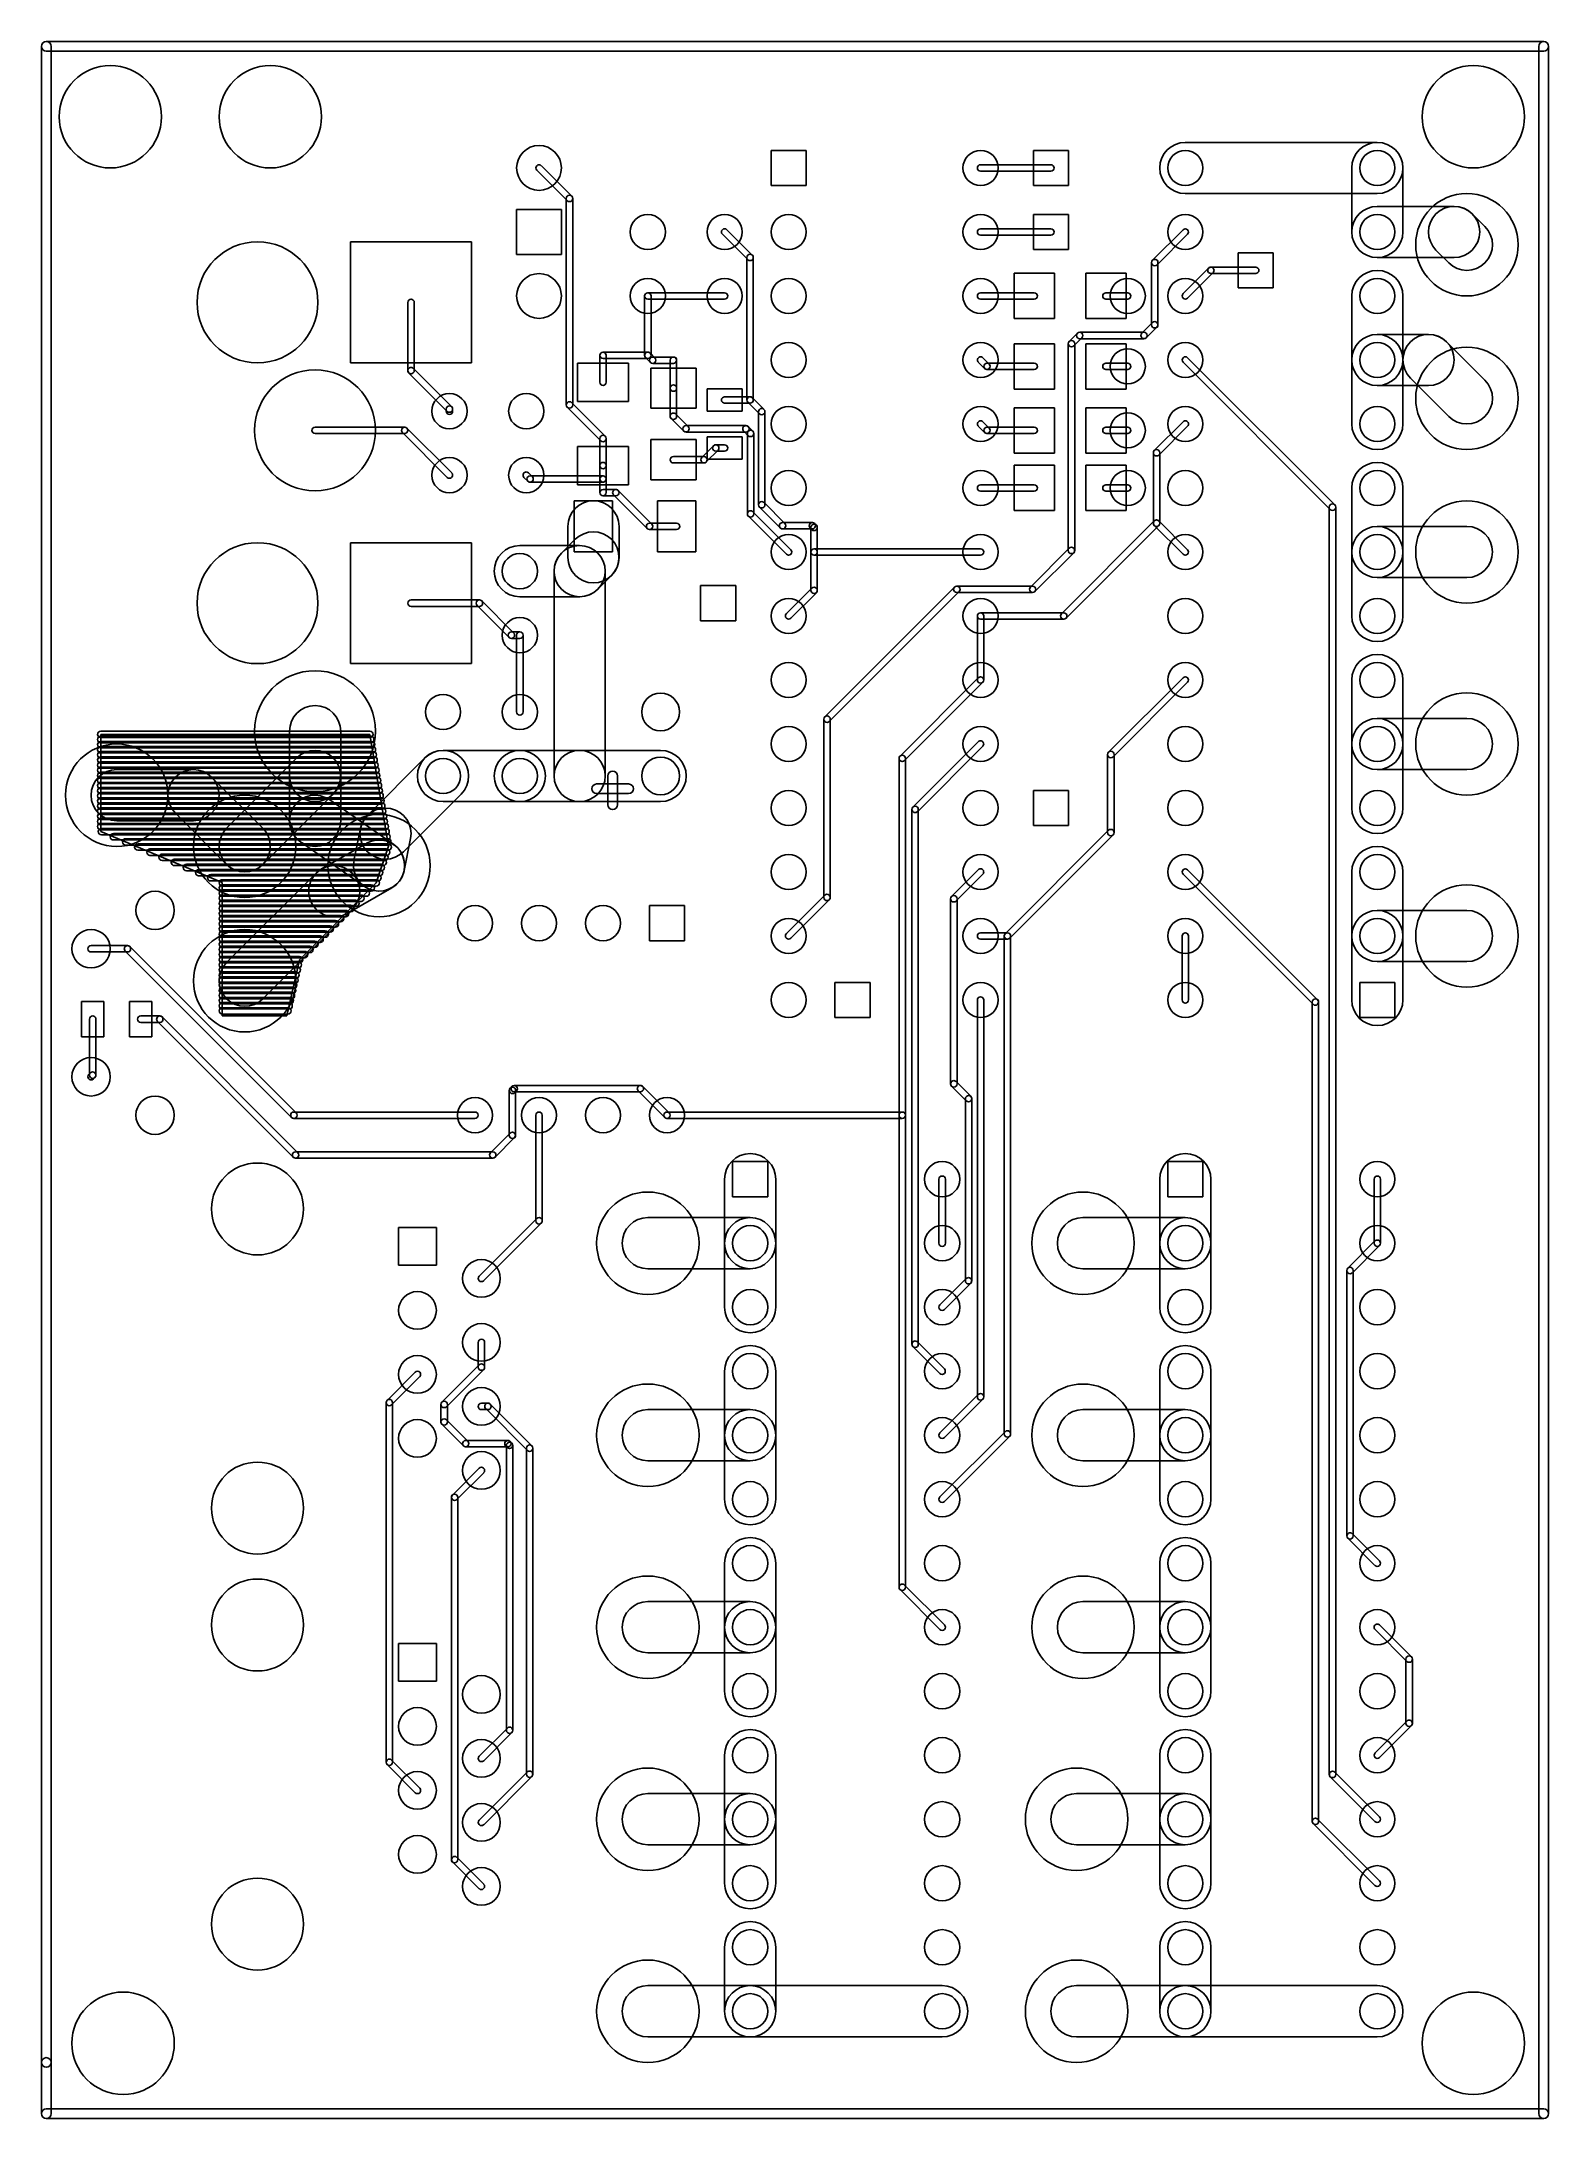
# Model space of a CAD drawing. Extents: x 4625 to 28175, y 45595 to 78045.
import ezdxf

# ---------------------------------------------------------------- set-up
doc = ezdxf.new("R2010")
doc.units = 0
doc.layers.add('BLACK', color=1, linetype='CONTINUOUS')

msp = doc.modelspace()

# ---------------------------------------------------------------- linework, layer by layer
at = {"layer": 'BLACK'}
for p, q in [((4625, 46470), (4625, 77970)), ((4700, 78045), (28100, 78045)), ((4700, 77895), (28100, 77895)), ((4775, 46470), (4775, 77970)), ((28025, 45670), (28025, 77970)), ((28175, 45670), (28175, 77970)), ((16575, 76345), (16025, 76345)), ((16025, 76345), (16025, 75795)), ((16575, 75795), (16575, 76345)), ((20125, 76345), (20125, 75795)), ((20675, 76345), (20125, 76345)), ((20675, 75795), (20675, 76345)), ((22500, 76470), (25500, 76470)), ((12365, 76034), (12840, 75559)), ((12436, 76105), (12911, 75630)), ((19300, 76120), (20400, 76120)), ((19300, 76020), (20400, 76020)), ((25100, 75070), (25100, 76070)), ((25900, 75070), (25900, 76070)), ((16025, 75795), (16575, 75795)), ((20125, 75795), (20675, 75795)), ((22500, 75670), (25500, 75670)), ((12050, 75420), (12050, 74720)), ((12750, 75420), (12050, 75420)), ((12750, 74720), (12750, 75420)), ((12826, 72368), (12826, 75594)), ((12926, 72368), (12926, 75594)), ((20125, 75345), (20125, 74795)), ((20675, 75345), (20125, 75345)), ((20675, 74795), (20675, 75345)), ((25500, 75470), (26700, 75470)), ((26983, 75353), (27183, 75153)), ((15265, 75034), (15662, 74637)), ((15336, 75105), (15733, 74708)), ((19300, 75120), (20400, 75120)), ((19300, 75020), (20400, 75020)), ((22464, 75105), (21987, 74628)), ((22535, 75034), (22058, 74557)), ((9455, 74915), (9455, 73025)), ((11345, 74915), (9455, 74915)), ((11345, 73025), (11345, 74915)), ((12050, 74720), (12750, 74720)), ((15648, 72446), (15648, 74672)), ((15748, 72446), (15748, 74672)), ((20125, 74795), (20675, 74795)), ((23325, 74745), (23325, 74195)), ((23875, 74745), (23325, 74745)), ((23875, 74195), (23875, 74745)), ((25500, 74670), (26700, 74670)), ((26417, 74787), (26617, 74587)), ((19827, 74424), (19827, 73716)), ((20455, 74424), (19827, 74424)), ((20455, 73716), (20455, 74424)), ((20945, 74424), (20945, 73716)), ((21573, 74424), (20945, 74424)), ((21573, 73716), (21573, 74424)), ((21972, 73620), (21972, 74592)), ((22072, 73620), (22072, 74592)), ((22465, 74106), (22864, 74505)), ((22536, 74035), (22935, 74434)), ((22900, 74520), (23600, 74520)), ((22900, 74420), (23600, 74420)), ((14050, 73144), (14050, 74070)), ((14100, 74120), (15300, 74120)), ((14100, 74020), (15300, 74020)), ((14150, 73144), (14150, 74070)), ((19300, 74120), (20140, 74120)), ((19300, 74020), (20140, 74020)), ((21259, 74120), (21599, 74120)), ((21259, 74020), (21599, 74020)), ((23325, 74195), (23875, 74195)), ((25100, 73070), (25100, 74070)), ((25900, 73070), (25900, 74070)), ((10350, 72902), (10350, 73970)), ((10450, 72902), (10450, 73970)), ((19827, 73716), (20455, 73716)), ((20945, 73716), (21573, 73716)), ((20813, 73487), (20686, 73360)), ((20884, 73416), (20757, 73289)), ((20849, 73502), (21853, 73502)), ((20849, 73402), (21853, 73402)), ((21986, 73655), (21819, 73488)), ((22057, 73584), (21890, 73417)), ((25500, 73470), (26300, 73470)), ((26583, 73353), (27183, 72753)), ((9455, 73025), (11345, 73025)), ((13800, 73020), (13000, 73020)), ((13000, 73020), (13000, 72420)), ((13350, 72721), (13350, 73143)), ((13400, 73193), (14100, 73193)), ((13400, 73093), (14100, 73093)), ((13450, 72721), (13450, 73143)), ((13800, 72420), (13800, 73020)), ((14141, 73031), (14064, 73108)), ((14212, 73102), (14135, 73179)), ((14177, 73116), (14499, 73116)), ((14177, 73016), (14499, 73016)), ((14450, 72630), (14450, 73066)), ((14550, 72630), (14550, 73066)), ((19364, 72935), (19265, 73034)), ((19435, 73006), (19336, 73105)), ((19400, 73020), (20140, 73020)), ((19827, 73324), (19827, 72616)), ((20455, 73324), (19827, 73324)), ((20455, 72616), (20455, 73324)), ((20671, 70094), (20671, 73324)), ((20771, 70094), (20771, 73324)), ((20945, 73324), (20945, 72616)), ((21573, 73324), (20945, 73324)), ((21259, 73020), (21599, 73020)), ((21573, 72616), (21573, 73324)), ((22465, 73034), (24764, 70735)), ((22536, 73105), (24835, 70806)), ((25100, 72070), (25100, 73070)), ((25900, 72070), (25900, 73070)), ((10964, 72267), (10365, 72866)), ((11035, 72338), (10436, 72937)), ((14854, 72943), (14146, 72943)), ((14146, 72943), (14146, 72315)), ((14854, 72315), (14854, 72943)), ((19400, 72920), (20140, 72920)), ((21259, 72920), (21599, 72920)), ((26017, 72787), (26617, 72187)), ((12912, 72402), (13435, 71879)), ((13000, 72420), (13800, 72420)), ((14450, 72191), (14450, 72629)), ((14550, 72191), (14550, 72629)), ((15575, 72620), (15025, 72620)), ((15025, 72620), (15025, 72270)), ((15300, 72495), (15698, 72495)), ((15300, 72395), (15698, 72395)), ((15575, 72270), (15575, 72620)), ((15663, 72409), (15844, 72228)), ((15734, 72480), (15915, 72299)), ((19827, 72616), (20455, 72616)), ((20945, 72616), (21573, 72616)), ((25500, 72670), (26300, 72670)), ((10950, 72270), (10950, 72302)), ((11050, 72270), (11050, 72302)), ((12841, 72331), (13364, 71808)), ((14146, 72315), (14854, 72315)), ((14661, 71959), (14464, 72156)), ((14732, 72030), (14535, 72227)), ((14697, 72044), (15633, 72044)), ((15025, 72270), (15575, 72270)), ((15830, 70807), (15830, 72263)), ((15930, 70807), (15930, 72263)), ((19435, 72006), (19336, 72105)), ((19827, 72324), (19827, 71616)), ((20455, 72324), (19827, 72324)), ((20455, 71616), (20455, 72324)), ((20945, 72324), (20945, 71616)), ((21573, 72324), (20945, 72324)), ((21573, 71616), (21573, 72324)), ((22015, 71655), (22465, 72105)), ((8900, 72020), (10300, 72020)), ((8900, 71920), (10300, 71920)), ((10265, 71934), (10964, 71235)), ((10336, 72005), (11035, 71306)), ((13800, 71720), (13000, 71720)), ((13000, 71720), (13000, 71120)), ((13350, 71421), (13350, 71843)), ((13450, 71421), (13450, 71843)), ((13800, 71120), (13800, 71720)), ((14854, 71825), (14146, 71825)), ((14146, 71825), (14146, 71197)), ((14697, 71944), (15633, 71944)), ((14854, 71197), (14854, 71825)), ((15127, 71730), (14943, 71546)), ((15575, 71870), (15025, 71870)), ((15025, 71870), (15025, 71520)), ((15162, 71745), (15300, 71745)), ((15575, 71520), (15575, 71870)), ((15670, 71887), (15598, 71959)), ((15656, 70665), (15656, 71921)), ((15740, 71957), (15668, 72029)), ((15756, 70665), (15756, 71921)), ((19364, 71935), (19265, 72034)), ((19400, 72020), (20140, 72020)), ((19400, 71920), (20140, 71920)), ((21259, 72020), (21599, 72020)), ((21259, 71920), (21599, 71920)), ((22085, 71585), (22535, 72035)), ((13350, 71210), (13350, 71420)), ((13450, 71210), (13450, 71420)), ((14500, 71561), (14978, 71561)), ((14500, 71461), (14978, 71461)), ((15197, 71660), (15013, 71476)), ((15025, 71520), (15575, 71520)), ((15162, 71645), (15300, 71645)), ((19827, 71616), (20455, 71616)), ((19827, 71424), (19827, 70716)), ((20455, 71424), (19827, 71424)), ((20455, 70716), (20455, 71424)), ((20945, 71616), (21573, 71616)), ((20945, 71424), (20945, 70716)), ((21573, 71424), (20945, 71424)), ((21573, 70716), (21573, 71424)), ((22000, 70520), (22000, 71620)), ((22100, 70520), (22100, 71620)), ((12225, 71174), (12164, 71235)), ((12296, 71245), (12235, 71306)), ((12261, 71259), (13399, 71259)), ((12261, 71159), (13399, 71159)), ((13000, 71120), (13800, 71120)), ((13350, 70997), (13350, 71209)), ((13450, 70997), (13450, 71209)), ((14146, 71197), (14854, 71197)), ((19300, 71120), (20140, 71120)), ((21259, 71120), (21599, 71120)), ((25100, 70070), (25100, 71070)), ((25900, 70070), (25900, 71070)), ((13550, 70870), (12950, 70870)), ((12950, 70870), (12950, 70070)), ((13400, 71047), (13600, 71047)), ((13400, 70947), (13600, 70947)), ((13550, 70070), (13550, 70870)), ((14091, 70436), (13565, 70962)), ((14161, 70506), (13635, 71032)), ((14850, 70870), (14250, 70870)), ((14250, 70870), (14250, 70070)), ((14850, 70070), (14850, 70870)), ((15845, 70770), (16170, 70445)), ((15916, 70841), (16241, 70516)), ((19300, 71020), (20140, 71020)), ((21259, 71020), (21599, 71020)), ((24750, 50970), (24750, 70770)), ((24850, 50970), (24850, 70770)), ((12850, 69986), (12850, 70470)), ((13650, 69986), (13650, 70470)), ((14127, 70520), (14549, 70520)), ((14127, 70420), (14549, 70420)), ((16265, 70035), (15671, 70629)), ((16335, 70105), (15741, 70699)), ((16206, 70530), (16670, 70530)), ((16206, 70430), (16670, 70430)), ((16636, 70444), (16663, 70417)), ((16649, 70070), (16649, 70452)), ((16707, 70515), (16734, 70488)), ((16749, 70070), (16749, 70452)), ((19827, 70716), (20455, 70716)), ((22014, 70555), (20565, 69106)), ((22085, 70484), (20636, 69035)), ((20945, 70716), (21573, 70716)), ((22465, 70035), (22015, 70485)), ((22535, 70105), (22085, 70555)), ((25500, 70470), (26900, 70470)), ((9455, 70215), (9455, 68325)), ((11345, 70215), (9455, 70215)), ((11345, 68325), (11345, 70215)), ((12100, 70170), (13034, 70170)), ((12967, 70268), (12752, 70053)), ((16699, 70120), (19299, 70120)), ((20685, 70129), (20078, 69522)), ((12634, 66570), (12634, 69770)), ((12950, 70070), (13550, 70070)), ((13434, 66570), (13434, 69770)), ((14250, 70070), (14850, 70070)), ((16649, 69470), (16649, 70070)), ((16699, 70020), (19299, 70020)), ((16749, 69470), (16749, 70070)), ((20756, 70058), (20149, 69451)), ((25100, 69070), (25100, 70070)), ((25900, 69070), (25900, 70070)), ((13532, 69703), (13317, 69488)), ((14925, 69545), (14925, 68995)), ((15475, 69545), (14925, 69545)), ((15475, 68995), (15475, 69545)), ((16663, 69505), (16264, 69106)), ((18894, 69521), (16866, 67493)), ((18964, 69451), (16936, 67423)), ((18929, 69536), (20113, 69536)), ((25500, 69670), (26900, 69670)), ((10400, 69320), (11468, 69320)), ((10400, 69220), (11468, 69220)), ((11433, 69234), (11932, 68735)), ((11504, 69305), (12003, 68806)), ((12100, 69370), (13034, 69370)), ((16734, 69434), (16335, 69035)), ((18929, 69436), (20113, 69436)), ((19300, 69120), (20600, 69120)), ((11968, 68820), (12100, 68820)), ((14925, 68995), (15475, 68995)), ((19250, 68070), (19250, 69070)), ((19300, 69020), (20600, 69020)), ((19350, 68070), (19350, 69070)), ((11968, 68720), (12100, 68720)), ((12050, 67570), (12050, 68770)), ((12150, 67570), (12150, 68770)), ((9455, 68325), (11345, 68325)), ((19264, 68105), (18041, 66882)), ((19335, 68034), (18112, 66811)), ((22465, 68105), (21301, 66941)), ((22535, 68035), (21371, 66871)), ((25100, 67070), (25100, 68070)), ((25900, 67070), (25900, 68070)), ((5550, 67270), (9756, 67270)), ((9757, 67220), (5550, 67220)), ((5550, 67220), (5550, 65704)), ((5550, 67190), (9770, 67190)), ((8500, 66570), (8500, 67270)), ((8500, 65870), (8500, 67270)), ((9300, 66570), (9300, 67270)), ((9300, 65870), (9300, 67270)), ((10048, 65475), (9757, 67220)), ((16851, 64672), (16851, 67458)), ((16951, 64672), (16951, 67458)), ((25500, 67470), (26900, 67470)), ((5550, 67170), (9756, 67170)), ((5550, 67110), (9782, 67110)), ((5550, 67090), (9770, 67090)), ((5550, 67030), (9796, 67030)), ((5550, 67010), (9782, 67010)), ((5550, 66950), (9810, 66950)), ((5550, 66930), (9796, 66930)), ((5550, 66870), (9822, 66870)), ((5550, 66850), (9810, 66850)), ((8617, 66852), (7518, 65753)), ((10617, 66853), (9717, 65953)), ((10900, 66970), (12100, 66970)), ((12100, 66970), (13034, 66970)), ((13034, 66970), (14300, 66970)), ((18241, 66083), (19264, 67106)), ((18312, 66012), (19335, 67035)), ((21286, 65686), (21286, 66906)), ((21386, 65686), (21386, 66906)), ((25100, 66070), (25100, 67070)), ((25900, 66070), (25900, 67070)), ((5550, 66790), (9836, 66790)), ((5550, 66770), (9822, 66770)), ((5550, 66710), (9850, 66710)), ((5550, 66690), (9836, 66690)), ((5550, 66630), (9862, 66630)), ((5550, 66610), (9850, 66610)), ((5550, 66550), (9876, 66550)), ((5550, 66530), (9862, 66530)), ((5800, 66670), (7000, 66670)), ((7283, 66552), (8082, 65753)), ((13475, 66120), (13475, 66570)), ((13625, 66120), (13625, 66570)), ((18026, 61270), (18026, 66846)), ((18126, 61270), (18126, 66846)), ((25500, 66670), (26900, 66670)), ((5550, 66470), (9890, 66470)), ((5550, 66450), (9876, 66450)), ((5550, 66390), (9902, 66390)), ((5550, 66370), (9890, 66370)), ((5550, 66310), (9916, 66310)), ((5550, 66290), (9902, 66290)), ((5550, 66230), (9930, 66230)), ((5550, 66210), (9916, 66210)), ((9182, 66287), (8083, 65188)), ((11183, 66287), (10283, 65387)), ((13300, 66445), (13800, 66445)), ((13300, 66295), (13800, 66295)), ((20125, 66345), (20125, 65795)), ((20675, 66345), (20125, 66345)), ((20675, 65795), (20675, 66345)), ((5550, 66150), (9942, 66150)), ((5550, 66130), (9930, 66130)), ((5550, 66070), (9956, 66070)), ((5550, 66050), (9942, 66050)), ((5550, 65990), (9970, 65990)), ((5550, 65970), (9956, 65970)), ((5550, 65910), (9982, 65910)), ((5550, 65890), (9970, 65890)), ((6718, 65987), (7517, 65188)), ((9129, 66197), (10129, 65499)), ((10900, 66170), (12100, 66170)), ((12100, 66170), (13034, 66170)), ((13034, 66170), (14300, 66170)), ((18227, 57693), (18227, 66047)), ((18327, 57693), (18327, 66047)), ((5550, 65830), (9996, 65830)), ((5550, 65810), (9982, 65810)), ((5550, 65730), (9996, 65730)), ((5550, 65704), (7450, 64904)), ((5560, 65750), (10010, 65750)), ((5560, 65650), (10010, 65650)), ((5750, 65670), (10022, 65670)), ((5750, 65570), (10022, 65570)), ((5800, 65870), (7000, 65870)), ((5940, 65590), (10036, 65590)), ((9608, 65747), (9508, 65249)), ((10392, 65591), (10292, 65093)), ((21300, 65721), (19685, 64106)), ((21371, 65650), (19756, 64035)), ((20125, 65795), (20675, 65795)), ((5940, 65490), (10036, 65490)), ((6130, 65510), (10044, 65510)), ((6130, 65410), (10044, 65410)), ((6320, 65430), (10016, 65430)), ((6320, 65330), (10016, 65330)), ((6510, 65350), (9990, 65350)), ((6510, 65250), (9990, 65250)), ((6700, 65270), (9964, 65270)), ((8671, 65541), (9671, 64843)), ((9701, 65517), (9002, 65117)), ((9856, 64898), (10048, 65475)), ((6700, 65170), (9964, 65170)), ((6890, 65190), (9936, 65190)), ((6890, 65090), (9936, 65090)), ((7080, 65110), (9910, 65110)), ((7080, 65010), (9910, 65010)), ((7270, 65030), (9884, 65030)), ((7270, 64930), (9884, 64930)), ((7450, 64950), (9856, 64950)), ((7450, 64904), (7450, 62820)), ((8916, 65052), (7518, 63654)), ((18847, 64688), (19264, 65105)), ((18918, 64617), (19335, 65034)), ((22465, 65035), (24497, 63003)), ((22535, 65105), (24567, 63073)), ((25100, 64070), (25100, 65070)), ((25900, 64070), (25900, 65070)), ((7450, 64870), (9778, 64870)), ((7450, 64850), (9856, 64850)), ((7450, 64790), (9698, 64790)), ((7450, 64770), (9778, 64770)), ((7450, 64710), (9618, 64710)), ((7450, 64690), (9698, 64690)), ((7450, 64630), (9538, 64630)), ((7450, 64610), (9618, 64610)), ((8654, 63696), (9856, 64898)), ((10098, 64823), (9399, 64423)), ((16864, 64706), (16265, 64107)), ((16935, 64635), (16336, 64036)), ((18832, 61760), (18832, 64652)), ((18932, 61760), (18932, 64652)), ((7450, 64550), (9458, 64550)), ((7450, 64530), (9538, 64530)), ((7450, 64470), (9378, 64470)), ((7450, 64450), (9458, 64450)), ((7450, 64390), (9298, 64390)), ((7450, 64370), (9378, 64370)), ((7450, 64310), (9218, 64310)), ((7450, 64290), (9298, 64290)), ((9482, 64486), (8084, 63088)), ((14675, 64545), (14125, 64545)), ((14125, 64545), (14125, 63995)), ((14675, 63995), (14675, 64545)), ((25500, 64470), (26900, 64470)), ((7450, 64230), (9138, 64230)), ((7450, 64210), (9218, 64210)), ((7450, 64150), (9058, 64150)), ((7450, 64130), (9138, 64130)), ((7450, 64070), (8978, 64070)), ((7450, 64050), (9058, 64050)), ((7450, 63990), (8898, 63990)), ((7450, 63970), (8978, 63970)), ((14125, 63995), (14675, 63995)), ((19300, 64120), (19720, 64120)), ((19300, 64020), (19720, 64020)), ((19670, 56290), (19670, 64070)), ((19770, 56290), (19770, 64070)), ((22450, 63070), (22450, 64070)), ((22550, 63070), (22550, 64070)), ((25100, 63070), (25100, 64070)), ((25900, 63070), (25900, 64070)), ((5400, 63920), (5968, 63920)), ((5400, 63820), (5968, 63820)), ((8533, 61235), (5934, 63834)), ((8604, 61306), (6005, 63905)), ((7450, 63910), (8818, 63910)), ((7450, 63890), (8898, 63890)), ((7450, 63830), (8738, 63830)), ((7450, 63810), (8818, 63810)), ((7450, 63750), (8658, 63750)), ((7450, 63730), (8738, 63730)), ((7450, 63670), (8638, 63670)), ((7450, 63650), (8658, 63650)), ((8459, 62820), (8654, 63696)), ((25500, 63670), (26900, 63670)), ((7450, 63590), (8620, 63590)), ((7450, 63570), (8638, 63570)), ((7450, 63510), (8602, 63510)), ((7450, 63490), (8620, 63490)), ((7450, 63430), (8584, 63430)), ((7450, 63410), (8602, 63410)), ((7450, 63350), (8566, 63350)), ((7450, 63330), (8584, 63330)), ((17025, 63345), (17025, 62795)), ((17575, 63345), (17025, 63345)), ((17575, 62795), (17575, 63345)), ((25775, 63345), (25225, 63345)), ((25225, 63345), (25225, 62795)), ((25775, 62795), (25775, 63345)), ((5250, 63045), (5250, 62495)), ((5600, 63045), (5250, 63045)), ((5600, 62495), (5600, 63045)), ((6000, 63045), (6000, 62495)), ((6350, 63045), (6000, 63045)), ((6350, 62495), (6350, 63045)), ((7450, 63270), (8548, 63270)), ((7450, 63250), (8566, 63250)), ((7450, 63190), (8530, 63190)), ((7450, 63170), (8548, 63170)), ((7450, 63110), (8512, 63110)), ((7450, 63090), (8530, 63090)), ((7450, 63030), (8494, 63030)), ((7450, 63010), (8512, 63010)), ((19250, 56870), (19250, 63070)), ((19350, 56870), (19350, 63070)), ((24483, 50237), (24483, 63037)), ((24583, 50237), (24583, 63037)), ((5375, 61896), (5375, 62770)), ((5475, 61896), (5475, 62770)), ((6175, 62820), (6473, 62820)), ((6175, 62720), (6473, 62720)), ((8559, 60613), (6438, 62734)), ((8630, 60684), (6509, 62805)), ((7450, 62950), (8476, 62950)), ((7450, 62930), (8494, 62930)), ((7450, 62850), (8476, 62850)), ((7450, 62820), (8459, 62820)), ((17025, 62795), (17575, 62795)), ((25225, 62795), (25775, 62795)), ((5250, 62495), (5600, 62495)), ((6000, 62495), (6350, 62495)), ((5389, 61930), (5365, 61906)), ((5459, 61860), (5435, 61836)), ((11934, 60955), (11934, 61657)), ((11976, 61720), (11949, 61693)), ((12012, 61735), (13984, 61735)), ((12034, 60955), (12034, 61657)), ((14435, 61306), (14020, 61721)), ((19077, 61494), (18846, 61725)), ((19148, 61565), (18917, 61796)), ((12012, 61635), (13984, 61635)), ((12047, 61649), (12020, 61622)), ((14364, 61235), (13949, 61650)), ((19063, 58683), (19063, 61529)), ((19163, 58683), (19163, 61529)), ((8569, 61320), (11399, 61320)), ((8569, 61220), (11399, 61220)), ((12350, 59620), (12350, 61270)), ((12450, 59620), (12450, 61270)), ((14400, 61320), (18076, 61320)), ((14400, 61220), (18076, 61220)), ((18026, 53894), (18026, 61270)), ((18126, 53894), (18126, 61270)), ((8595, 60698), (11677, 60698)), ((11948, 60991), (11641, 60684)), ((12019, 60920), (11712, 60613)), ((8595, 60598), (11677, 60598)), ((15975, 60545), (15425, 60545)), ((15425, 60545), (15425, 59995)), ((15975, 59995), (15975, 60545)), ((22775, 60545), (22225, 60545)), ((22225, 60545), (22225, 59995)), ((22775, 59995), (22775, 60545)), ((15300, 59270), (15300, 60270)), ((16100, 59270), (16100, 60270)), ((18650, 59270), (18650, 60270)), ((18750, 59270), (18750, 60270)), ((22100, 59270), (22100, 60270)), ((22900, 59270), (22900, 60270)), ((25450, 59270), (25450, 60270)), ((25550, 59270), (25550, 60270)), ((15425, 59995), (15975, 59995)), ((22225, 59995), (22775, 59995)), ((10795, 59515), (10205, 59515)), ((10205, 59515), (10205, 58925)), ((10795, 58925), (10795, 59515)), ((12364, 59655), (11465, 58756)), ((12435, 59584), (11536, 58685)), ((14100, 59670), (15700, 59670)), ((20900, 59670), (22500, 59670)), ((15300, 58270), (15300, 59270)), ((16100, 58270), (16100, 59270)), ((22100, 58270), (22100, 59270)), ((22900, 58270), (22900, 59270)), ((25464, 59305), (25039, 58880)), ((25535, 59234), (25110, 58809)), ((10205, 58925), (10795, 58925)), ((14100, 58870), (15700, 58870)), ((20900, 58870), (22500, 58870)), ((25024, 54696), (25024, 58844)), ((25124, 54696), (25124, 58844)), ((18664, 58306), (19077, 58719)), ((18735, 58235), (19148, 58648)), ((11450, 57334), (11450, 57720)), ((11550, 57334), (11550, 57720)), ((18664, 57235), (18241, 57658)), ((18735, 57306), (18312, 57729)), ((10465, 57255), (10025, 56815)), ((10535, 57185), (10095, 56745)), ((11464, 57369), (10881, 56786)), ((11535, 57298), (10952, 56715)), ((15300, 56270), (15300, 57270)), ((16100, 56270), (16100, 57270)), ((22100, 56270), (22100, 57270)), ((22900, 56270), (22900, 57270)), ((19264, 56905), (18665, 56306)), ((19335, 56834), (18736, 56235)), ((10010, 51160), (10010, 56780)), ((10110, 51160), (10110, 56780)), ((10867, 56476), (10867, 56750)), ((10952, 56512), (11289, 56175)), ((10967, 56476), (10967, 56750)), ((11500, 56770), (11600, 56770)), ((11500, 56670), (11600, 56670)), ((12218, 56033), (11566, 56685)), ((12288, 56103), (11636, 56755)), ((14100, 56670), (15700, 56670)), ((20900, 56670), (22500, 56670)), ((10881, 56441), (11218, 56104)), ((11254, 56189), (11912, 56189)), ((11948, 56174), (11975, 56147)), ((15300, 55270), (15300, 56270)), ((16100, 55270), (16100, 56270)), ((19684, 56325), (18665, 55306)), ((19755, 56254), (18736, 55235)), ((22100, 55270), (22100, 56270)), ((22900, 55270), (22900, 56270)), ((11254, 56089), (11912, 56089)), ((11877, 56103), (11904, 56076)), ((11890, 51661), (11890, 56111)), ((11990, 51661), (11990, 56111)), ((12203, 50974), (12203, 56068)), ((12303, 50974), (12303, 56068)), ((14100, 55870), (15700, 55870)), ((20900, 55870), (22500, 55870)), ((11464, 55755), (11045, 55336)), ((11535, 55684), (11116, 55265)), ((11030, 49640), (11030, 55300)), ((11130, 49640), (11130, 55300)), ((25039, 54660), (25464, 54235)), ((25110, 54731), (25535, 54306)), ((15300, 53270), (15300, 54270)), ((16100, 53270), (16100, 54270)), ((22100, 53270), (22100, 54270)), ((22900, 53270), (22900, 54270)), ((18112, 53929), (18735, 53306)), ((14100, 53670), (15700, 53670)), ((18041, 53858), (18664, 53235)), ((20900, 53670), (22500, 53670)), ((15300, 52270), (15300, 53270)), ((16100, 52270), (16100, 53270)), ((22100, 52270), (22100, 53270)), ((22900, 52270), (22900, 53270)), ((25963, 52737), (25465, 53235)), ((26033, 52807), (25535, 53305)), ((10795, 53015), (10205, 53015)), ((10205, 53015), (10205, 52425)), ((10795, 52425), (10795, 53015)), ((14100, 52870), (15700, 52870)), ((20900, 52870), (22500, 52870)), ((25948, 51768), (25948, 52772)), ((26048, 51768), (26048, 52772)), ((10205, 52425), (10795, 52425)), ((11905, 51695), (11465, 51255)), ((11975, 51625), (11535, 51185)), ((25465, 51305), (25963, 51803)), ((25535, 51235), (26033, 51733)), ((10025, 51125), (10465, 50685)), ((10095, 51195), (10535, 50755)), ((11464, 50256), (12217, 51009)), ((15300, 50270), (15300, 51270)), ((16100, 50270), (16100, 51270)), ((22100, 50270), (22100, 51270)), ((22900, 50270), (22900, 51270)), ((24836, 51005), (25535, 50306)), ((11535, 50185), (12288, 50938)), ((14100, 50670), (15700, 50670)), ((20800, 50670), (22500, 50670)), ((24765, 50934), (25464, 50235)), ((15300, 49270), (15300, 50270)), ((16100, 49270), (16100, 50270)), ((22100, 49270), (22100, 50270)), ((22900, 49270), (22900, 50270)), ((24498, 50202), (25464, 49236)), ((24568, 50272), (25534, 49306)), ((11116, 49675), (11535, 49256)), ((14100, 49870), (15700, 49870)), ((20800, 49870), (22500, 49870)), ((11045, 49604), (11464, 49185)), ((15300, 47270), (15300, 48270)), ((16100, 47270), (16100, 48270)), ((22100, 47270), (22100, 48270)), ((22900, 47270), (22900, 48270)), ((14100, 47670), (15700, 47670)), ((15700, 47670), (18700, 47670)), ((20800, 47670), (22500, 47670)), ((22500, 47670), (25500, 47670)), ((14100, 46870), (15700, 46870)), ((15700, 46870), (18700, 46870)), ((20800, 46870), (22500, 46870)), ((22500, 46870), (25500, 46870)), ((4625, 45670), (4625, 46470)), ((4775, 45670), (4775, 46470)), ((4700, 45745), (28100, 45745)), ((4700, 45595), (28100, 45595))]:
    msp.add_line(p, q, dxfattribs=at)
for centre, radius in [((5700, 76870), 800), ((8200, 76870), 800), ((27000, 76870), 800), ((12400, 76070), 350), ((19300, 76070), 275), ((22500, 76070), 275), ((25500, 76070), 275), ((26900, 74870), 800), ((14100, 75070), 275), ((15300, 75070), 275), ((16300, 75070), 275), ((19300, 75070), 275), ((22500, 75070), 275), ((25500, 75070), 275), ((8000, 73970), 945), ((12400, 74070), 350), ((14100, 74070), 275), ((15300, 74070), 275), ((16300, 74070), 275), ((19300, 74070), 275), ((21600, 74070), 275), ((22500, 74070), 275), ((25500, 74070), 275), ((16300, 73070), 275), ((19300, 73070), 275), ((22500, 73070), 275), ((25500, 73070), 275), ((21600, 72970), 275), ((26900, 72470), 800), ((8900, 71970), 945), ((11000, 72270), 275), ((12200, 72270), 275), ((16300, 72070), 275), ((19300, 72070), 275), ((21600, 71970), 275), ((22500, 72070), 275), ((25500, 72070), 275), ((11000, 71270), 275), ((12200, 71270), 275), ((16300, 71070), 275), ((19300, 71070), 275), ((21600, 71070), 275), ((22500, 71070), 275), ((25500, 71070), 275), ((26900, 70070), 800), ((8000, 69270), 945), ((16300, 70070), 275), ((19300, 70070), 275), ((22500, 70070), 275), ((25500, 70070), 275), ((12100, 69770), 275), ((16300, 69070), 275), ((19300, 69070), 275), ((22500, 69070), 275), ((25500, 69070), 275), ((12100, 68770), 275), ((8900, 67270), 945), ((16300, 68070), 275), ((19300, 68070), 275), ((22500, 68070), 275), ((25500, 68070), 275), ((10900, 67570), 275), ((12100, 67570), 275), ((14300, 67570), 295), ((26900, 67070), 800), ((16300, 67070), 275), ((19300, 67070), 275), ((22500, 67070), 275), ((25500, 67070), 275), ((5800, 66270), 800), ((14300, 66570), 295), ((10900, 66570), 275), ((12100, 66570), 275), ((7800, 65470), 800), ((16300, 66070), 275), ((19300, 66070), 275), ((22500, 66070), 275), ((25500, 66070), 275), ((9900, 65170), 800), ((16300, 65070), 275), ((19300, 65070), 275), ((22500, 65070), 275), ((25500, 65070), 275), ((6400, 64470), 300), ((26900, 64070), 800), ((11400, 64270), 275), ((12400, 64270), 275), ((13400, 64270), 275), ((16300, 64070), 275), ((19300, 64070), 275), ((22500, 64070), 275), ((25500, 64070), 275), ((5400, 63870), 300), ((7800, 63370), 800), ((16300, 63070), 275), ((19300, 63070), 275), ((22500, 63070), 275), ((5400, 61870), 300), ((6400, 61270), 300), ((11400, 61270), 275), ((12400, 61270), 275), ((13400, 61270), 275), ((14400, 61270), 275), ((8000, 59805), 718), ((18700, 60270), 275), ((25500, 60270), 275), ((14100, 59270), 800), ((20900, 59270), 800), ((15700, 59270), 275), ((18700, 59270), 275), ((22500, 59270), 275), ((25500, 59270), 275), ((11500, 58720), 295), ((10500, 58220), 295), ((15700, 58270), 275), ((18700, 58270), 275), ((22500, 58270), 275), ((25500, 58270), 275), ((11500, 57720), 295), ((10500, 57220), 295), ((15700, 57270), 275), ((18700, 57270), 275), ((22500, 57270), 275), ((25500, 57270), 275), ((11500, 56720), 295), ((14100, 56270), 800), ((20900, 56270), 800), ((10500, 56220), 295), ((15700, 56270), 275), ((18700, 56270), 275), ((22500, 56270), 275), ((25500, 56270), 275), ((8000, 55132), 718), ((11500, 55720), 295), ((15700, 55270), 275), ((18700, 55270), 275), ((22500, 55270), 275), ((25500, 55270), 275), ((15700, 54270), 275), ((18700, 54270), 275), ((22500, 54270), 275), ((25500, 54270), 275), ((8000, 53305), 718), ((14100, 53270), 800), ((20900, 53270), 800), ((15700, 53270), 275), ((18700, 53270), 275), ((22500, 53270), 275), ((25500, 53270), 275), ((11500, 52220), 295), ((15700, 52270), 275), ((18700, 52270), 275), ((22500, 52270), 275), ((25500, 52270), 275), ((10500, 51720), 295), ((11500, 51220), 295), ((15700, 51270), 275), ((18700, 51270), 275), ((22500, 51270), 275), ((25500, 51270), 275), ((10500, 50720), 295), ((14100, 50270), 800), ((20800, 50270), 800), ((11500, 50220), 295), ((15700, 50270), 275), ((18700, 50270), 275), ((22500, 50270), 275), ((25500, 50270), 275), ((10500, 49720), 295), ((8000, 48632), 718), ((11500, 49220), 295), ((15700, 49270), 275), ((18700, 49270), 275), ((22500, 49270), 275), ((25500, 49270), 275), ((15700, 48270), 275), ((18700, 48270), 275), ((22500, 48270), 275), ((25500, 48270), 275), ((14100, 47270), 800), ((20800, 47270), 800), ((5900, 46770), 800), ((15700, 47270), 275), ((18700, 47270), 275), ((22500, 47270), 275), ((25500, 47270), 275), ((27000, 46770), 800)]:
    msp.add_circle(centre, radius, dxfattribs=at)
for centre, radius, start, end in [((4700, 77970), 75, 90, 270), ((4700, 77970), 75, 360, 540), ((28100, 77970), 75, 360, 540), ((28100, 77970), 75, 270, 450), ((22500, 76070), 400, 90, 270), ((25500, 76070), 400, 360, 540), ((25500, 76070), 400, 270, 450), ((12400, 76070), 50, 45, 225), ((19300, 76070), 50, 90, 270), ((20400, 76070), 50, 270, 450), ((12876, 75594), 50, 360, 540), ((12876, 75594), 50, 225, 405), ((25500, 75070), 400, 90, 270), ((26700, 75070), 400, 45, 225), ((26700, 75070), 400, 270, 450), ((15300, 75070), 50, 45, 225), ((19300, 75070), 50, 90, 270), ((20400, 75070), 50, 270, 450), ((22499, 75069), 50, -45, 135), ((25500, 75070), 400, 180, 360), ((26900, 74870), 400, 225, 405), ((15698, 74672), 50, 360, 540), ((15698, 74672), 50, 225, 405), ((22022, 74592), 50, 360, 540), ((22023, 74593), 50, 135, 315), ((22900, 74470), 50, 90, 270), ((22899, 74469), 50, 315, 495), ((23600, 74470), 50, 270, 450), ((25500, 74070), 400, 360, 540), ((10400, 73970), 50, 360, 540), ((14100, 74070), 50, 90, 270), ((14100, 74070), 50, 360, 540), ((15300, 74070), 50, 270, 450), ((19300, 74070), 50, 90, 270), ((20140, 74070), 50, 270, 450), ((21259, 74070), 50, 90, 270), ((21599, 74070), 50, 270, 450), ((22501, 74071), 50, 135, 315), ((22021, 73619), 50, -45, 135), ((20721, 73324), 50, 360, 540), ((20721, 73324), 50, 135, 315), ((20849, 73452), 50, 90, 270), ((20849, 73452), 50, -45, 135), ((21855, 73453), 50, 135, 315), ((21853, 73452), 50, 270, 450), ((22022, 73620), 50, 180, 360), ((25500, 73070), 400, 90, 270), ((25500, 73070), 400, 360, 540), ((26300, 73070), 400, 45, 225), ((26300, 73070), 400, 270, 450), ((13400, 73143), 50, 360, 540), ((13400, 73143), 50, 90, 270), ((14100, 73143), 50, 405, 585), ((14100, 73144), 50, 180, 360), ((14100, 73143), 50, 270, 450), ((14177, 73066), 50, 90, 270), ((14176, 73067), 50, 225, 405), ((14500, 73066), 50, 360, 540), ((14499, 73066), 50, 270, 450), ((19301, 73069), 50, 405, 585), ((19400, 72970), 50, 90, 270), ((20140, 72970), 50, 270, 450), ((21259, 72970), 50, 90, 270), ((21599, 72970), 50, 270, 450), ((22500, 73070), 50, 45, 225), ((25500, 73070), 400, 180, 360), ((10400, 72902), 50, 405, 585), ((10400, 72902), 50, 180, 360), ((13400, 72721), 50, 180, 360), ((19399, 72971), 50, 225, 405), ((26900, 72470), 400, 225, 405), ((12876, 72367), 50, 45, 225), ((12876, 72368), 50, 180, 360), ((14500, 72629), 50, 360, 540), ((14500, 72630), 50, 180, 360), ((15300, 72445), 50, 90, 270), ((15698, 72445), 50, 45, 225), ((15698, 72446), 50, 180, 360), ((15698, 72445), 50, 270, 450), ((11000, 72302), 50, 360, 540), ((11000, 72270), 50, 180, 360), ((11000, 72302), 50, 225, 405), ((14500, 72191), 50, 405, 585), ((14500, 72191), 50, 180, 360), ((14697, 71994), 50, 90, 270), ((15633, 71994), 50, 405, 585), ((15633, 71994), 50, 270, 450), ((15880, 72263), 50, 360, 540), ((15880, 72263), 50, 225, 405), ((19301, 72069), 50, 405, 585), ((22500, 72070), 50, 315, 495), ((25500, 72070), 400, 180, 360), ((8900, 71970), 50, 90, 270), ((10301, 71969), 50, 45, 225), ((10300, 71970), 50, 270, 450), ((13400, 71843), 50, 360, 540), ((13400, 71843), 50, 225, 405), ((14696, 71995), 50, 225, 405), ((15162, 71695), 50, 90, 270), ((15162, 71695), 50, -45, 135), ((15300, 71695), 50, 270, 450), ((15706, 71921), 50, 360, 540), ((15705, 71922), 50, 225, 405), ((19400, 71970), 50, 90, 270), ((19399, 71971), 50, 225, 405), ((20140, 71970), 50, 270, 450), ((21259, 71970), 50, 90, 270), ((21599, 71970), 50, 270, 450), ((13400, 71420), 50, 360, 540), ((13400, 71421), 50, 180, 360), ((14500, 71511), 50, 90, 270), ((14978, 71511), 50, 135, 315), ((14978, 71511), 50, 270, 450), ((22050, 71620), 50, 360, 540), ((22050, 71620), 50, 135, 315), ((25500, 71070), 400, 360, 540), ((10999, 71271), 50, 225, 405), ((12200, 71270), 50, 405, 585), ((12261, 71209), 50, 90, 270), ((12260, 71210), 50, 225, 405), ((13400, 71209), 50, 360, 540), ((13400, 71210), 50, 180, 360), ((13399, 71209), 50, 270, 450), ((19300, 71070), 50, 90, 270), ((20140, 71070), 50, 270, 450), ((21259, 71070), 50, 90, 270), ((21599, 71070), 50, 270, 450), ((13250, 70470), 400, 360, 540), ((13400, 70997), 50, 90, 270), ((13400, 70997), 50, 180, 360), ((13600, 70997), 50, 405, 585), ((13600, 70997), 50, 270, 450), ((15880, 70806), 50, 45, 225), ((15880, 70807), 50, 180, 360), ((24800, 70770), 50, 360, 540), ((24800, 70770), 50, 225, 405), ((14127, 70470), 50, 90, 270), ((14126, 70471), 50, 225, 405), ((14549, 70470), 50, 270, 450), ((15706, 70664), 50, 405, 585), ((15706, 70665), 50, 180, 360), ((16206, 70480), 50, 90, 270), ((16206, 70480), 50, 225, 405), ((16672, 70479), 50, 45, 225), ((16699, 70452), 50, 360, 540), ((16698, 70453), 50, 225, 405), ((16670, 70480), 50, 270, 450), ((22050, 70520), 50, 405, 585), ((22050, 70520), 50, 180, 360), ((22050, 70520), 50, -45, 135), ((25500, 70070), 400, 90, 270), ((25500, 70070), 400, 360, 540), ((26900, 70070), 400, 270, 450), ((12100, 69770), 400, 90, 270), ((13034, 69770), 400, 360, 540), ((13249, 69985), 400, -45, 135), ((13034, 69770), 400, 270, 450), ((16300, 70070), 50, 225, 405), ((16699, 70070), 50, 90, 270), ((16699, 70070), 50, 360, 540), ((19299, 70070), 50, 270, 450), ((20721, 70094), 50, 180, 360), ((20720, 70093), 50, -45, 135), ((22500, 70070), 50, 225, 405), ((13035, 69771), 400, 135, 315), ((13250, 69986), 400, 180, 360), ((16699, 70070), 50, 180, 360), ((25500, 70070), 400, 180, 360), ((16699, 69470), 50, 180, 360), ((16698, 69469), 50, -45, 135), ((18929, 69486), 50, 90, 270), ((18929, 69486), 50, -45, 135), ((20114, 69487), 50, 135, 315), ((20113, 69486), 50, 270, 450), ((10400, 69270), 50, 90, 270), ((11468, 69270), 50, 45, 225), ((11468, 69270), 50, 270, 450), ((19300, 69070), 50, 90, 270), ((19300, 69070), 50, 360, 540), ((20600, 69070), 50, 270, 450), ((11968, 68770), 50, 90, 270), ((11968, 68770), 50, 225, 405), ((12100, 68770), 50, 360, 540), ((12100, 68770), 50, 270, 450), ((16300, 69071), 50, 135, 315), ((20600, 69070), 50, 135, 315), ((25500, 69070), 400, 180, 360), ((25500, 68070), 400, 360, 540), ((19300, 68070), 50, 180, 360), ((19300, 68070), 50, -45, 135), ((22500, 68070), 50, -45, 135), ((8900, 67270), 400, 360, 540), ((8900, 67270), 400, 360, 540), ((12100, 67570), 50, 180, 360), ((16901, 67458), 50, 360, 540), ((5550, 67220), 50, 90, 270), ((5550, 67140), 50, 90, 270), ((9756, 67220), 50, 270, 450), ((9770, 67140), 50, 270, 450), ((16901, 67458), 50, 135, 315), ((25500, 67070), 400, 90, 270), ((25500, 67070), 400, 360, 540), ((26900, 67070), 400, 270, 450), ((5550, 67060), 50, 90, 270), ((5550, 66980), 50, 90, 270), ((5550, 66900), 50, 90, 270), ((5550, 66820), 50, 90, 270), ((8899, 66569), 400, -45, 135), ((9782, 67060), 50, 270, 450), ((9796, 66980), 50, 270, 450), ((9810, 66900), 50, 270, 450), ((9822, 66820), 50, 270, 450), ((10900, 66570), 400, 90, 270), ((10900, 66570), 400, -45, 135), ((12100, 66570), 400, 90, 270), ((12100, 66570), 400, 270, 450), ((13034, 66570), 400, 90, 270), ((13034, 66570), 400, 270, 450), ((14300, 66570), 400, 270, 450), ((18076, 66846), 50, 360, 540), ((18076, 66846), 50, 135, 315), ((19299, 67070), 50, 315, 495), ((21336, 66906), 50, 360, 540), ((21336, 66906), 50, 135, 315), ((25500, 67070), 400, 180, 360), ((5800, 66270), 400, 90, 270), ((5550, 66740), 50, 90, 270), ((5550, 66660), 50, 90, 270), ((5550, 66580), 50, 90, 270), ((5550, 66500), 50, 90, 270), ((7000, 66270), 400, 45, 225), ((7000, 66270), 400, 270, 450), ((8900, 66570), 400, 180, 360), ((9836, 66740), 50, 270, 450), ((9850, 66660), 50, 270, 450), ((9862, 66580), 50, 270, 450), ((9876, 66500), 50, 270, 450), ((13034, 66570), 400, 180, 360), ((13550, 66570), 75, 360, 540), ((5550, 66420), 50, 90, 270), ((5550, 66340), 50, 90, 270), ((5550, 66260), 50, 90, 270), ((5550, 66180), 50, 90, 270), ((8900, 65869), 400, 55, 235), ((9890, 66420), 50, 270, 450), ((9902, 66340), 50, 270, 450), ((9916, 66260), 50, 270, 450), ((9930, 66180), 50, 270, 450), ((13300, 66370), 75, 90, 270), ((13800, 66370), 75, 270, 450), ((5550, 66100), 50, 90, 270), ((5550, 66020), 50, 90, 270), ((5550, 65940), 50, 90, 270), ((5550, 65860), 50, 90, 270), ((10000, 65670), 400, 135, 315), ((10000, 65669), 400, -11, 168), ((9942, 66100), 50, 270, 450), ((9956, 66020), 50, 270, 450), ((9970, 65940), 50, 270, 450), ((9982, 65860), 50, 270, 450), ((13550, 66120), 75, 180, 360), ((18277, 66047), 50, 360, 540), ((18277, 66048), 50, 135, 315), ((25500, 66070), 400, 180, 360), ((5550, 65780), 50, 90, 270), ((5560, 65700), 50, 90, 270), ((5750, 65620), 50, 90, 270), ((5940, 65540), 50, 90, 270), ((7801, 65471), 400, 135, 315), ((7800, 65470), 400, 225, 405), ((8900, 65870), 400, 180, 360), ((9900, 65170), 400, -60, 119), ((9996, 65780), 50, 270, 450), ((10010, 65700), 50, 270, 450), ((10022, 65620), 50, 270, 450), ((10036, 65540), 50, 270, 450), ((21336, 65686), 50, 180, 360), ((21336, 65686), 50, -45, 135), ((6130, 65460), 50, 90, 270), ((6320, 65380), 50, 90, 270), ((6510, 65300), 50, 90, 270), ((6700, 65220), 50, 90, 270), ((9900, 65171), 400, 168, 348), ((9900, 65171), 400, 235, 415), ((9964, 65220), 50, 270, 450), ((9990, 65300), 50, 270, 450), ((10016, 65380), 50, 270, 450), ((10044, 65460), 50, 270, 450), ((25500, 65070), 400, 360, 540), ((6890, 65140), 50, 90, 270), ((7080, 65060), 50, 90, 270), ((7270, 64980), 50, 90, 270), ((7450, 64900), 50, 90, 270), ((9200, 64770), 400, 119, 299), ((9199, 64769), 400, -45, 135), ((9856, 64900), 50, 270, 450), ((9884, 64980), 50, 270, 450), ((9910, 65060), 50, 270, 450), ((9936, 65140), 50, 270, 450), ((19300, 65070), 50, 315, 495), ((22500, 65070), 50, 45, 225), ((7450, 64820), 50, 90, 270), ((7450, 64740), 50, 90, 270), ((7450, 64660), 50, 90, 270), ((7450, 64580), 50, 90, 270), ((9538, 64580), 50, 270, 450), ((9618, 64660), 50, 270, 450), ((9698, 64740), 50, 270, 450), ((9778, 64820), 50, 270, 450), ((16901, 64672), 50, 180, 360), ((16900, 64671), 50, -45, 135), ((18882, 64652), 50, 360, 540), ((18882, 64652), 50, 135, 315), ((7450, 64500), 50, 90, 270), ((7450, 64420), 50, 90, 270), ((7450, 64340), 50, 90, 270), ((7450, 64260), 50, 90, 270), ((9218, 64260), 50, 270, 450), ((9298, 64340), 50, 270, 450), ((9378, 64420), 50, 270, 450), ((9458, 64500), 50, 270, 450), ((25500, 64070), 400, 90, 270), ((25500, 64070), 400, 360, 540), ((26900, 64070), 400, 270, 450), ((7450, 64180), 50, 90, 270), ((7450, 64100), 50, 90, 270), ((7450, 64020), 50, 90, 270), ((7450, 63940), 50, 90, 270), ((8898, 63940), 50, 270, 450), ((8978, 64020), 50, 270, 450), ((9058, 64100), 50, 270, 450), ((9138, 64180), 50, 270, 450), ((16300, 64071), 50, 135, 315), ((19300, 64070), 50, 90, 270), ((19720, 64070), 50, 360, 540), ((19720, 64070), 50, 135, 315), ((19720, 64070), 50, 270, 450), ((22500, 64070), 50, 360, 540), ((25500, 64070), 400, 180, 360), ((5400, 63870), 50, 90, 270), ((5969, 63870), 50, 405, 585), ((5968, 63870), 50, 270, 450), ((7450, 63860), 50, 90, 270), ((7450, 63780), 50, 90, 270), ((7450, 63700), 50, 90, 270), ((7450, 63620), 50, 90, 270), ((7801, 63371), 400, 135, 315), ((8638, 63620), 50, 270, 450), ((8658, 63700), 50, 270, 450), ((8738, 63780), 50, 270, 450), ((8818, 63860), 50, 270, 450), ((7450, 63540), 50, 90, 270), ((7450, 63460), 50, 90, 270), ((7450, 63380), 50, 90, 270), ((7450, 63300), 50, 90, 270), ((8566, 63300), 50, 270, 450), ((8584, 63380), 50, 270, 450), ((8602, 63460), 50, 270, 450), ((8620, 63540), 50, 270, 450), ((7450, 63220), 50, 90, 270), ((7450, 63140), 50, 90, 270), ((7450, 63060), 50, 90, 270), ((7450, 62980), 50, 90, 270), ((8494, 62980), 50, 270, 450), ((8512, 63060), 50, 270, 450), ((8530, 63140), 50, 270, 450), ((8548, 63220), 50, 270, 450), ((19300, 63070), 50, 360, 540), ((22500, 63070), 50, 180, 360), ((24533, 63037), 50, 360, 540), ((24532, 63038), 50, 225, 405), ((25500, 63070), 400, 180, 360), ((5425, 62770), 50, 360, 540), ((6175, 62770), 50, 90, 270), ((6473, 62770), 50, 405, 585), ((6473, 62770), 50, 270, 450), ((7450, 62900), 50, 90, 270), ((8476, 62900), 50, 270, 450), ((5400, 61871), 50, 135, 315), ((5425, 61896), 50, 180, 360), ((5424, 61895), 50, -45, 135), ((11984, 61657), 50, 360, 540), ((11985, 61658), 50, 135, 315), ((12012, 61685), 50, 90, 270), ((12011, 61684), 50, -45, 135), ((13985, 61685), 50, 405, 585), ((13984, 61685), 50, 270, 450), ((18882, 61760), 50, 405, 585), ((18882, 61760), 50, 180, 360), ((19113, 61529), 50, 360, 540), ((19112, 61530), 50, 225, 405), ((8569, 61270), 50, 90, 270), ((8569, 61270), 50, 225, 405), ((11399, 61270), 50, 270, 450), ((12400, 61270), 50, 360, 540), ((14400, 61270), 50, 90, 270), ((14399, 61271), 50, 225, 405), ((18076, 61270), 50, 360, 540), ((18076, 61270), 50, 180, 360), ((18076, 61270), 50, 270, 450), ((8595, 60648), 50, 90, 270), ((8595, 60648), 50, 225, 405), ((11677, 60649), 50, 135, 315), ((11677, 60648), 50, 270, 450), ((11984, 60955), 50, 180, 360), ((11983, 60955), 50, -45, 135), ((15700, 60270), 400, 360, 540), ((22500, 60270), 400, 360, 540), ((18700, 60270), 50, 360, 540), ((25500, 60270), 50, 360, 540), ((12400, 59620), 50, 180, 360), ((12400, 59620), 50, -45, 135), ((14100, 59270), 400, 90, 270), ((15700, 59270), 400, 360, 540), ((15700, 59270), 400, 270, 450), ((20900, 59270), 400, 90, 270), ((22500, 59270), 400, 360, 540), ((22500, 59270), 400, 270, 450), ((15700, 59270), 400, 180, 360), ((18700, 59270), 50, 180, 360), ((22500, 59270), 400, 180, 360), ((25500, 59270), 50, 180, 360), ((25500, 59270), 50, -45, 135), ((11500, 58720), 50, 135, 315), ((25074, 58844), 50, 360, 540), ((25074, 58844), 50, 135, 315), ((19113, 58683), 50, 180, 360), ((19112, 58683), 50, 315, 495), ((15700, 58270), 400, 180, 360), ((18700, 58271), 50, 135, 315), ((22500, 58270), 400, 180, 360), ((11500, 57720), 50, 360, 540), ((15700, 57270), 400, 360, 540), ((18277, 57693), 50, 405, 585), ((18277, 57693), 50, 180, 360), ((22500, 57270), 400, 360, 540), ((10500, 57220), 50, -45, 135), ((11500, 57334), 50, 180, 360), ((11499, 57333), 50, -45, 135), ((18699, 57271), 50, 225, 405), ((10060, 56780), 50, 360, 540), ((10060, 56780), 50, 135, 315), ((10917, 56750), 50, 360, 540), ((19300, 56870), 50, 180, 360), ((19300, 56870), 50, -45, 135), ((10917, 56751), 50, 135, 315), ((10917, 56476), 50, 45, 225), ((10917, 56476), 50, 180, 360), ((11500, 56720), 50, 90, 270), ((11601, 56720), 50, 405, 585), ((11600, 56720), 50, 270, 450), ((14100, 56270), 400, 90, 270), ((15700, 56270), 400, 360, 540), ((15700, 56270), 400, 270, 450), ((20900, 56270), 400, 90, 270), ((22500, 56270), 400, 360, 540), ((22500, 56270), 400, 270, 450), ((11254, 56139), 50, 90, 270), ((11253, 56140), 50, 225, 405), ((11913, 56138), 50, 45, 225), ((11940, 56111), 50, 360, 540), ((11939, 56112), 50, 225, 405), ((11912, 56139), 50, 270, 450), ((15700, 56270), 400, 180, 360), ((18700, 56270), 50, 135, 315), ((19720, 56290), 50, 180, 360), ((19720, 56290), 50, -45, 135), ((22500, 56270), 400, 180, 360), ((12253, 56068), 50, 360, 540), ((12253, 56068), 50, 225, 405), ((11499, 55719), 50, -45, 135), ((11080, 55300), 50, 360, 540), ((11081, 55301), 50, 135, 315), ((15700, 55270), 400, 180, 360), ((18700, 55270), 50, 135, 315), ((22500, 55270), 400, 180, 360), ((15700, 54270), 400, 360, 540), ((22500, 54270), 400, 360, 540), ((25074, 54696), 50, 45, 225), ((25074, 54696), 50, 180, 360), ((25500, 54270), 50, 225, 405), ((18076, 53894), 50, 45, 225), ((18076, 53894), 50, 180, 360), ((14100, 53270), 400, 90, 270), ((15700, 53270), 400, 360, 540), ((15700, 53270), 400, 270, 450), ((20900, 53270), 400, 90, 270), ((22500, 53270), 400, 360, 540), ((22500, 53270), 400, 270, 450), ((15700, 53270), 400, 180, 360), ((18700, 53270), 50, 225, 405), ((22500, 53270), 400, 180, 360), ((25500, 53270), 50, 405, 585), ((25998, 52772), 50, 360, 540), ((25998, 52772), 50, 225, 405), ((15700, 52270), 400, 180, 360), ((22500, 52270), 400, 180, 360), ((11940, 51661), 50, 180, 360), ((11940, 51660), 50, -45, 135), ((15700, 51270), 400, 360, 540), ((22500, 51270), 400, 360, 540), ((25998, 51768), 50, 180, 360), ((25998, 51768), 50, 315, 495), ((25500, 51270), 50, 135, 315), ((10060, 51160), 50, 45, 225), ((10060, 51160), 50, 180, 360), ((11500, 51220), 50, 135, 315), ((12253, 50974), 50, 180, 360), ((12252, 50973), 50, 315, 495), ((24800, 50970), 50, 180, 360), ((24801, 50969), 50, 45, 225), ((10500, 50720), 50, 225, 405), ((14100, 50270), 400, 90, 270), ((15700, 50270), 400, 360, 540), ((15700, 50270), 400, 270, 450), ((20800, 50270), 400, 90, 270), ((22500, 50270), 400, 360, 540), ((22500, 50270), 400, 270, 450), ((25499, 50271), 50, 225, 405), ((11500, 50221), 50, 135, 315), ((15700, 50270), 400, 180, 360), ((22500, 50270), 400, 180, 360), ((24533, 50237), 50, 45, 225), ((24533, 50237), 50, 180, 360), ((11081, 49639), 50, 45, 225), ((11080, 49640), 50, 180, 360), ((11499, 49221), 50, 225, 405), ((15700, 49270), 400, 180, 360), ((22500, 49270), 400, 180, 360), ((25499, 49271), 50, 225, 405), ((15700, 48270), 400, 360, 540), ((22500, 48270), 400, 360, 540), ((14100, 47270), 400, 90, 270), ((15700, 47270), 400, 90, 270), ((15700, 47270), 400, 270, 450), ((18700, 47270), 400, 270, 450), ((20800, 47270), 400, 90, 270), ((22500, 47270), 400, 90, 270), ((22500, 47270), 400, 270, 450), ((25500, 47270), 400, 270, 450), ((15700, 47270), 400, 180, 360), ((22500, 47270), 400, 180, 360), ((4700, 46470), 75, 360, 540), ((4700, 46470), 75, 180, 360), ((4700, 45670), 75, 90, 270), ((4700, 45670), 75, 180, 360), ((28100, 45670), 75, 180, 360), ((28100, 45670), 75, 270, 450)]:
    msp.add_arc(centre, radius, start, end, dxfattribs=at)

doc.saveas('drawing.dxf')
